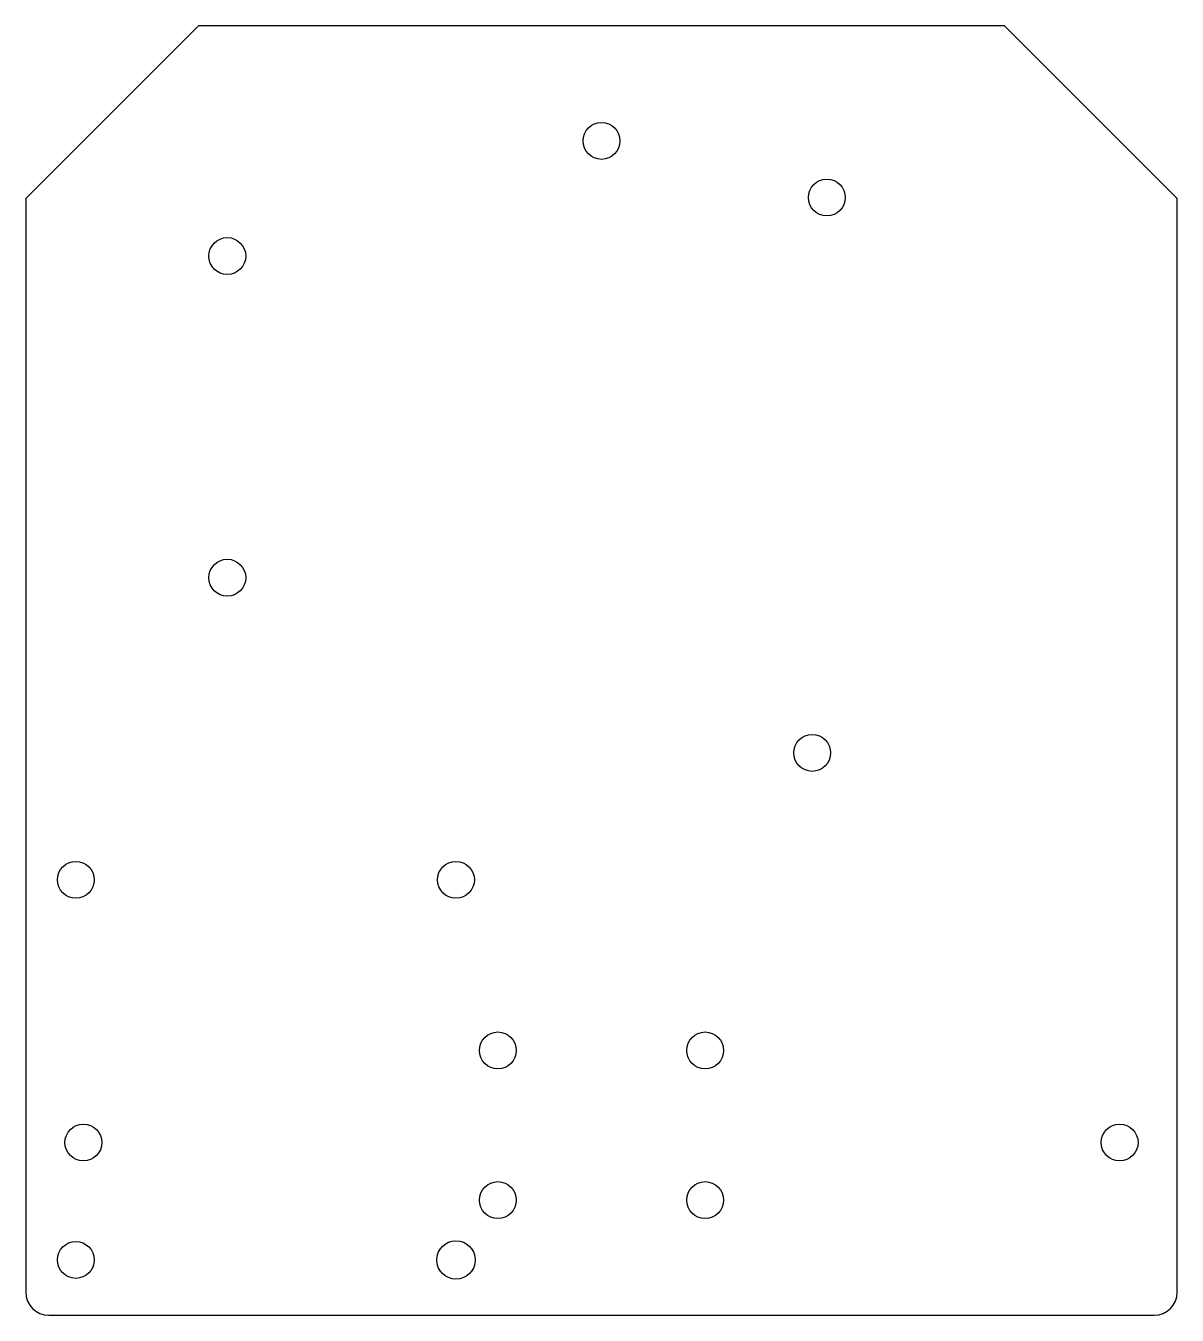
# Model space of a CAD drawing. Header units: millimetres. Extents: x 58 to 158, y 114 to 226.
import ezdxf

# ---------------------------------------------------------------- set-up
doc = ezdxf.new("R2010")
doc.units = ezdxf.units.MM

msp = doc.modelspace()

# ---------------------------------------------------------------- linework, layer by layer
at = {"color": 7, "linetype": 'Continuous', "lineweight": 25}
for p, q in [((58.19, 211.24), (73.19, 226.24)), ((143.19, 226.24), (73.19, 226.24)), ((143.19, 226.24), (158.19, 211.24)), ((58.19, 211.24), (58.19, 116.24)), ((158.19, 116.24), (158.19, 211.24)), ((60.19, 114.24), (156.19, 114.24))]:
    msp.add_line(p, q, dxfattribs=at)
for centre, radius in [((108.19, 216.24), 1.6), ((127.76, 211.32), 1.6), ((75.69, 206.24), 1.6), ((75.69, 178.3), 1.6), ((126.49, 163.08), 1.6), ((62.53, 152.06), 1.6), ((95.55, 152.06), 1.6), ((99.19, 137.24), 1.6), ((117.19, 137.24), 1.6), ((63.19, 129.24), 1.6), ((153.19, 129.24), 1.6), ((99.19, 124.24), 1.6), ((117.19, 124.24), 1.6), ((62.53, 119.04), 1.6), ((95.55, 119.04), 1.67)]:
    msp.add_circle(centre, radius, dxfattribs=at)
for centre, start, end in [((60.19, 116.24), 180, 270), ((156.19, 116.24), 270, 0)]:
    msp.add_arc(centre, 2, start, end, dxfattribs=at)

doc.saveas('drawing.dxf')
